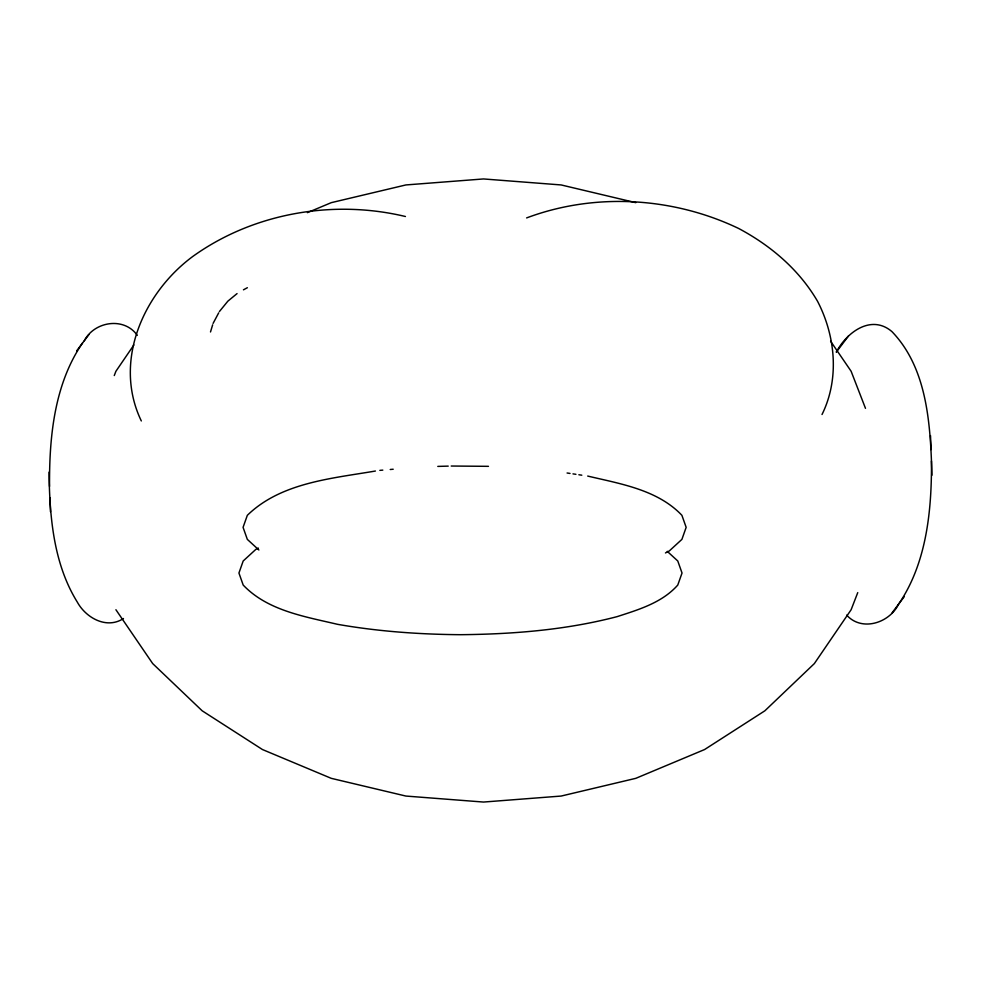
<?xml version="1.0" encoding="UTF-8"?>
<svg xmlns="http://www.w3.org/2000/svg" width="981" height="981" viewBox="0 0 981 981"><rect width="100%" height="100%" fill="white"/><g stroke="black" fill="none" stroke-linecap="round" stroke-linejoin="round"><path stroke-width="1.47" d="M49.541 486.404C49.185 437.538 54.176 384.417 82.49 343.08M931.46 460.984C931.815 509.85 926.824 562.984 898.51 604.321C889.338 623.045 861.772 631.948 846.664 615.112M210.498 331.97L212.656 324.821M114.262 375.551L115.917 371.272L133.882 344.969M857.75 592.622L851.128 609.728L814.353 663.585L764.873 710.796L704.579 749.545L635.786 778.338L561.144 796.057L483.523 802.053L405.901 796.057L331.259 778.338L262.467 749.545L202.172 710.796L152.693 663.585L115.917 609.728M822.017 414.509C839.613 378.887 835.542 336.017 817.578 301.339C799.135 269.665 770.772 245.569 738.656 228.475C673.162 197.083 594.744 192.325 526.625 217.917M213.085 323.399L218.689 312.865M84.292 340.75C94.397 321.314 124.097 316.593 137.303 335.355M848.43 336.042L836.253 352.216C846.542 332.473 871.165 313.846 891.937 331.603C928.026 369.126 930.417 426.281 931.95 475.27M892.146 612.733L904.323 596.558M76.677 350.83L88.854 334.656M219.388 311.553L227.874 301.155L237.059 293.589M123.471 618.533C106.659 629.532 85.96 617.92 77.278 602.052C53.403 563.535 49.602 516.349 49.05 472.131M243.447 289.824L247.371 287.715M258.359 548.085L255.796 549.421L243.19 560.985L238.935 573.027L243.19 585.056C267.519 610.636 304.551 616.509 337.403 624.296C378.041 631.433 419.255 634.376 460.481 634.695C513.124 634.192 566.062 629.986 617.135 616.632C638.827 609.593 662.138 602.702 677.773 585.056L682.028 573.027L677.773 560.985L667.264 551.347M665.461 552.953L669.3 550.942L681.905 539.378L686.16 527.349L681.905 515.319C657.589 489.727 620.544 483.866 587.705 476.067M307.396 212.656L331.259 202.662L405.901 184.943L483.523 178.947L561.144 184.943L635.786 202.662M375.416 471.027C331.394 478.544 280.909 482.627 247.335 515.319L243.067 527.349L247.335 539.378L258.886 549.985M379.843 470.365L382.811 470.12M390.23 469.494L393.197 469.237M437.796 466.404L448.219 466.122M451.211 466.036L488.464 466.331M567.079 473.001L570.022 473.431M572.978 473.872L575.921 474.314M578.864 474.755L581.807 475.196M405.435 216.507C333.282 199.192 253.306 212.963 192.754 256.482C142.932 293.356 112.925 361.989 141.313 420.947M830.6 341.216L851.128 371.272L865.487 408.341M930.515 435.601L930.994 449.605M50.006 497.784L50.485 511.788"/></g></svg>
